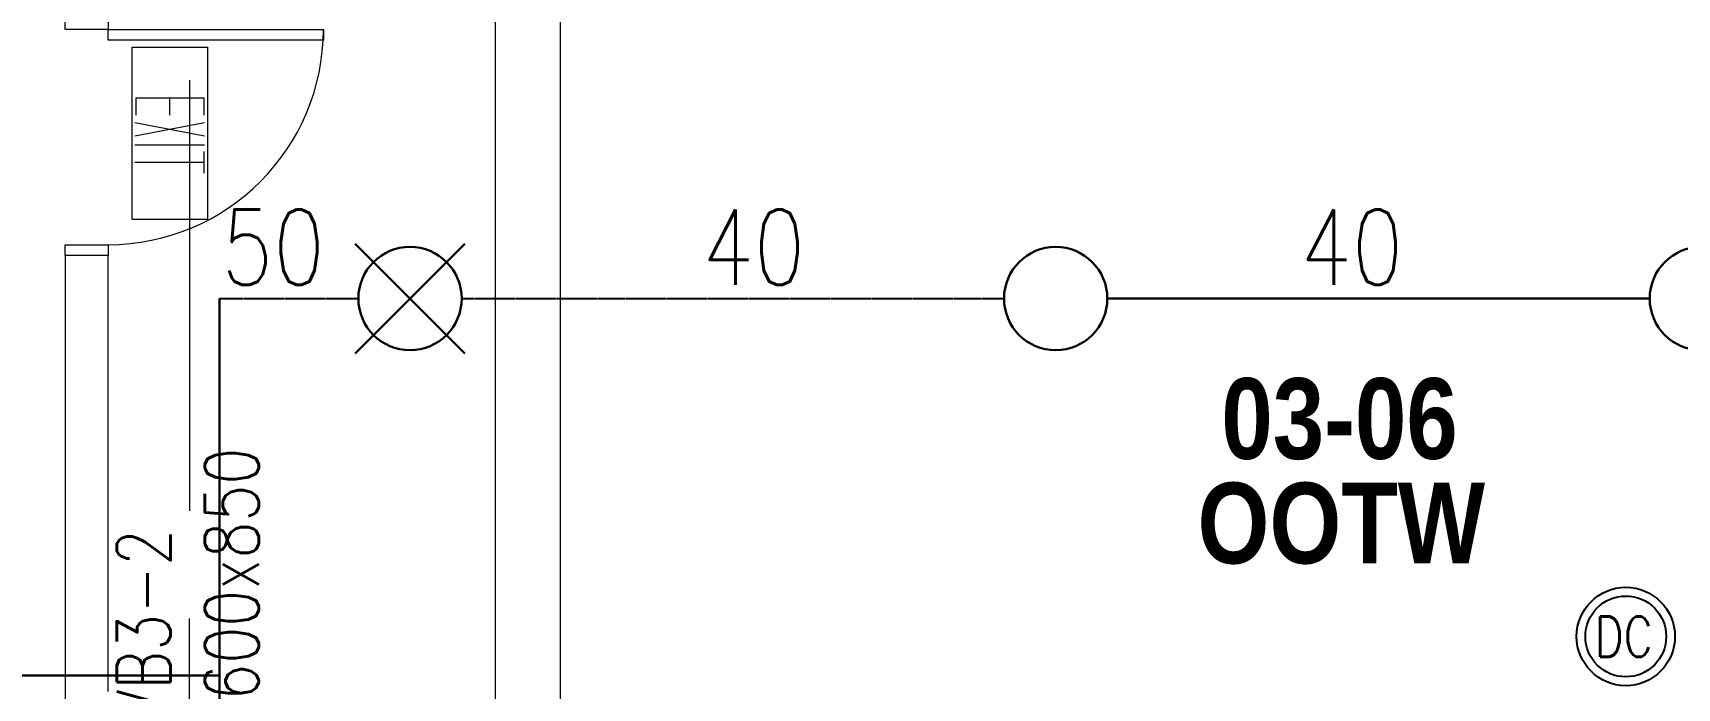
# Model space of a CAD drawing. Header units: millimetres. Extents: x -47219 to 440296, y -79832 to 7189.
# Drawn here: x 6132 to 13772, y -35634 to -32591 of the extents above; entities that cross this region are included whole.
import ezdxf

# ---------------------------------------------------------------- set-up
doc = ezdxf.new("R2010")
doc.units = ezdxf.units.MM
doc.linetypes.add('BLK_2 - 3RD STOREY  LOWER ROOF PLAN-archi clean_25 SEPT 2024$0$IDA - Grid Line', pattern=[3500, 2000, -500, 500, -500])
doc.linetypes.add('HIDDEN2', pattern=[4.7625, 3.175, -1.5875])
for name, color, linetype, lineweight in [('BLK_2 - 3RD STOREY  LOWER ROOF PLAN-archi clean_25 SEPT 2024$0$1599_DB_A_BLK2_HQ_R21-2ND STOREY 20230517--$0$A-_DETA----_ED-1', 8, 'Continuous', 9), ('BLK_2 - 3RD STOREY  LOWER ROOF PLAN-archi clean_25 SEPT 2024$0$1599_DB_A_BLK2_HQ_R21-2ND STOREY 20230517--$0$E-_LIGT----_E', 8, 'Continuous', 9), ('BLK_2 - 3RD STOREY  LOWER ROOF PLAN-archi clean_25 SEPT 2024$0$1599_DB_A_BLK2_HQ_R21-2ND STOREY 20230517--$0$S-_COLN----_E', 8, 'Continuous', 9), ('BLK_2 - 3RD STOREY  LOWER ROOF PLAN-archi clean_25 SEPT 2024$0$1599_DB_A_BLK2_HQ_R21-3RD STOREY 230517$0$A-_WALL----_H-2', 8, 'Continuous', 9), ('BLK_2 - 3RD STOREY  LOWER ROOF PLAN-archi clean_25 SEPT 2024$0$A-_DOOR----_E', 8, 'Continuous', 9), ('BLK_2 - 3RD STOREY  LOWER ROOF PLAN-archi clean_25 SEPT 2024$0$A-_WALL----_E', 8, 'Continuous', 9), ('BLK_2 - 3RD STOREY  LOWER ROOF PLAN-archi clean_25 SEPT 2024$0$A-_WALLPRTN_E', 8, 'Continuous', 9), ('BLK_2 - 3RD STOREY  LOWER ROOF PLAN-archi clean_25 SEPT 2024$0$S-_ANOTGRID_E-1', 8, 'BLK_2 - 3RD STOREY  LOWER ROOF PLAN-archi clean_25 SEPT 2024$0$IDA - Grid Line', 9), ('M-_SPRKPIEX_E-', 1, 'Continuous', 30), ('NW_BEAM AND COLUMN', 134, 'Continuous', 5), ('S-_LINE----_N-', 140, 'Continuous', 18), ('S-TEXT', 140, 'Continuous', 18)]:
    doc.layers.add(name, color=color, linetype=linetype, lineweight=lineweight)
for name, color, linetype in [('M-_FIRESPRK_T-', 7, 'Continuous'), ('M-_SPRKBEAM_E-', 12, 'HIDDEN2'), ('M-FIRE----_E-', 12, 'Continuous'), ('ROOMNAME', 7, 'Continuous')]:
    doc.layers.add(name, color=color, linetype=linetype)
doc.styles.add('BLK_2 - 3RD STOREY  LOWER ROOF PLAN_12 JUNE 2024$0$Arial Narrow_B_1', font='ARIALNB.TTF', dxfattribs={"height": 500})
doc.styles.add('RomanS_5', font='romans__.ttf', dxfattribs={"width": 0.8, "height": 250})
doc.styles.add('Simplex', font='SIMPLEX.shx', dxfattribs={"width": 0.8, "height": 2.5})
doc.styles.add('TW_Romans', font='romans.shx', dxfattribs={"width": 0.8})

# ---------------------------------------------------------------- blocks, each defined once
blk = doc.blocks.new('3rd Structure')
at = {"layer": 'NW_BEAM AND COLUMN', "color": 8}
for p, q in [((-20150, -50650), (-20150, -28550)), ((-19850, -30950), (-19850, -50650))]:
    blk.add_line(p, q, dxfattribs=at)
at = {"layer": 'S-TEXT', "color": 8, "insert": (-21910.2, -39603.4), "char_height": 250, "width": 2959.115, "attachment_point": 2, "rotation": 90, "line_spacing_factor": 0.983083, "style": 'RomanS_5'}
blk.add_mtext('2-4VB3-2\\P3000/3600x850', dxfattribs=at)
blk = doc.blocks.new('Extinguisher')
at = {"layer": 'M-FIRE----_E-'}
for radius in [238, 195.4]:
    blk.add_circle((0, 0), radius, dxfattribs=at)
at = {"color": 7, "style": 'TW_Romans', "width": 0.8}
blk.add_text('DC', height=195, dxfattribs=at).set_placement((-151, -98.4))
blk = doc.blocks.new('fire0101')
at = {"color": 0, "linetype": 'Continuous'}
blk.add_circle((0, 0), 100, dxfattribs=at)
blk = doc.blocks.new('Under B spk')
for p, q in [((318.2, -318.2), (-318.2, 318.2)), ((318.2, 318.2), (-318.2, -318.2))]:
    blk.add_line(p, q)
blk.add_circle((0, 0), 300)
blk = doc.blocks.new('BLK_2 - 3RD STOREY  LOWER ROOF PLAN-archi clean_25 SEPT 2024$0$IDA - F - Single - Swing - 1100L X 2200H - B2-TD01-4055582-BLK2-3RD STOREY WALL SETTING OUT')
at = {"layer": 'BLK_2 - 3RD STOREY  LOWER ROOF PLAN-archi clean_25 SEPT 2024$0$A-_DOOR----_E'}
for p, q in [((-550, 100), (-500, 100)), ((-500, 100), (-500, -100)), ((500, 100), (550, 100)), ((500, -100), (500, 100)), ((-500, -100), (-550, -100)), ((450, -100), (500, -100)), ((450, -1100), (450, -100)), ((500, -100), (500, -1100)), ((550, -100), (500, -100)), ((500, -1100), (450, -1100))]:
    blk.add_line(p, q, dxfattribs=at)
blk.add_arc((500, -100), 1000, 180, 270, dxfattribs=at)
blk = doc.blocks.new('BLK_2 - 3RD STOREY  LOWER ROOF PLAN-archi clean_25 SEPT 2024$0$1599_DB_A_BLK2_HQ_R21-2ND STOREY 20230517--$0$IDA - Exit Sign - IDA - Exit Sign - One Side-2587573-LINKVIEW_BLK2_2ND STOREY')
at = {"layer": 'BLK_2 - 3RD STOREY  LOWER ROOF PLAN-archi clean_25 SEPT 2024$0$1599_DB_A_BLK2_HQ_R21-2ND STOREY 20230517--$0$A-_DETA----_ED-1'}
for p, q in [((-163.9, -115.1), (-163.9, -432.5)), ((-83.9, -115.1), (-163.9, -115.1)), ((-48.9, -112.8), (14, -437.8)), ((14, -112.8), (-48.9, -437.8)), ((55.1, -112.8), (55.1, -437.8)), ((185.1, -115.3), (85.1, -115.3)), ((135.1, -115.3), (135.1, -437.8)), ((-83.9, -275), (-163.9, -275)), ((-163.9, -432.5), (-83.9, -432.5))]:
    blk.add_line(p, q, dxfattribs=at)
at = {"layer": 'BLK_2 - 3RD STOREY  LOWER ROOF PLAN-archi clean_25 SEPT 2024$0$1599_DB_A_BLK2_HQ_R21-2ND STOREY 20230517--$0$E-_LIGT----_E'}
for p, q in [((-400, -450), (-400, -100)), ((-400, -100), (400, -100)), ((400, -100), (400, -450)), ((400, -450), (-400, -450))]:
    blk.add_line(p, q, dxfattribs=at)
blk = doc.blocks.new('BLK_2 - 3RD STOREY  LOWER ROOF PLAN-archi clean_25 SEPT 2024$0$sdfsdf')
at = {"layer": 'BLK_2 - 3RD STOREY  LOWER ROOF PLAN-archi clean_25 SEPT 2024$0$A-_WALLPRTN_E'}
for p, q in [((-125036.4, -76352.4), (-125036.4, -80352.4)), ((-124836.4, -76352.4), (-125036.4, -76352.4)), ((-124836.4, -78377.7), (-124836.4, -76352.4))]:
    blk.add_line(p, q, dxfattribs=at)
at = {"layer": 'BLK_2 - 3RD STOREY  LOWER ROOF PLAN-archi clean_25 SEPT 2024$0$1599_DB_A_BLK2_HQ_R21-2ND STOREY 20230517--$0$S-_COLN----_E', "rotation": 270}
blk.add_blockref('BLK_2 - 3RD STOREY  LOWER ROOF PLAN-archi clean_25 SEPT 2024$0$1599_DB_A_BLK2_HQ_R21-2ND STOREY 20230517--$0$IDA - Exit Sign - IDA - Exit Sign - One Side-2587573-LINKVIEW_BLK2_2ND STOREY', (-124275.2, -75785.1), dxfattribs=at)
at = {"layer": 'BLK_2 - 3RD STOREY  LOWER ROOF PLAN-archi clean_25 SEPT 2024$0$A-_DOOR----_E', "rotation": 90}
blk.add_blockref('BLK_2 - 3RD STOREY  LOWER ROOF PLAN-archi clean_25 SEPT 2024$0$IDA - F - Single - Swing - 1100L X 2200H - B2-TD01-4055582-BLK2-3RD STOREY WALL SETTING OUT', (-124936.4, -75802.4), dxfattribs=at)
blk = doc.blocks.new('BLK_2 - 3RD STOREY  LOWER ROOF PLAN-archi clean_25 SEPT 2024')
at = {"layer": 'BLK_2 - 3RD STOREY  LOWER ROOF PLAN-archi clean_25 SEPT 2024$0$1599_DB_A_BLK2_HQ_R21-3RD STOREY 230517$0$A-_WALL----_H-2', "extrusion": (0, 0, -1)}
h = blk.add_hatch(dxfattribs=at)
h.set_pattern_fill('FP_2', color=256, angle=180, style=0, pattern_type=2)
h.set_pattern_definition([(180, (137469.58, -121297.53), (-1016, -254), [83.82, -678.18, 83.82, -678.18, -4064]), (180, (137469.58, -121297.53), (-1016, -254), [-1524, 83.82, -1440.18, 83.82, -678.18, -1778]), (180, (137469.58, -121297.53), (-1016, -254), [-3810, 83.82, -424.18, 83.82, -1186.18]), (300, (137088.58, -121424.53), (727.9705, -752.8818), [83.82, -678.18, 83.82, -678.18, -4064]), (300, (137088.58, -121424.53), (727.9705, -752.8818), [-1524, 83.82, -1440.18, 83.82, -678.18, -1778]), (300, (137088.58, -121424.53), (727.9705, -752.8818), [-3810, 83.82, -424.18, 83.82, -1186.18]), (60, (136961.58, -121932.53), (288.0295, 1006.8818), [83.82, -678.18, 83.82, -678.18, -4064]), (60, (136961.58, -121932.53), (288.0295, 1006.8818), [-1524, 83.82, -1440.18, 83.82, -678.18, -1778]), (60, (136961.58, -121932.53), (288.0295, 1006.8818), [-3810, 83.82, -424.18, 83.82, -1186.18])])
h.paths.add_polyline_path([(120123.9, -78289.9), (120123.9, -78414.9), (120223.9, -78414.9), (120223.9, -78289.9)], flags=0)
at = {"layer": 'BLK_2 - 3RD STOREY  LOWER ROOF PLAN-archi clean_25 SEPT 2024$0$S-_ANOTGRID_E-1'}
blk.add_line((-124434.4, -37038.2), (-124486.4, -122559.3), dxfattribs=at)
at = {"layer": 'BLK_2 - 3RD STOREY  LOWER ROOF PLAN-archi clean_25 SEPT 2024$0$A-_WALL----_E'}
blk.add_blockref('BLK_2 - 3RD STOREY  LOWER ROOF PLAN-archi clean_25 SEPT 2024$0$sdfsdf', (0, 0), dxfattribs=at)

msp = doc.modelspace()

# ---------------------------------------------------------------- linework, layer by layer
at = {"layer": 'M-_SPRKBEAM_E-'}
for p, q in [((6999, -33824.9), (7644.7, -33824.9)), ((8124.7, -33824.9), (10644.7, -33824.9))]:
    msp.add_line(p, q, dxfattribs=at)
at = {"layer": 'M-_SPRKPIEX_E-'}
for p, q in [((6999, -37537.2), (6999, -33824.9)), ((11124.7, -33824.9), (13644.7, -33824.9)), ((6999, -35576), (5706.8, -35576))]:
    msp.add_line(p, q, dxfattribs=at)

# ---------------------------------------------------------------- block references
msp.add_blockref('BLK_2 - 3RD STOREY  LOWER ROOF PLAN-archi clean_25 SEPT 2024', (131318.5, 42727.7), dxfattribs=at)
at = {"layer": 'M-_SPRKPIEX_E-', "xscale": 0.8, "yscale": 0.8, "zscale": 0.8}
msp.add_blockref('Under B spk', (7884.7, -33824.9), dxfattribs=at)
at = {"layer": 'M-_SPRKPIEX_E-', "xscale": 2.4, "yscale": 2.4, "zscale": 2.4, "rotation": 258.865011862231}
for p in [(10884.7, -33824.9), (13884.7, -33824.9)]:
    msp.add_blockref('fire0101', p, dxfattribs=at)
at = {"layer": 'M-FIRE----_E-', "xscale": 0.9600000000000002, "yscale": 0.9600000000000002, "zscale": 0.9600000000000002}
msp.add_blockref('Extinguisher', (13533.8, -35394.6), dxfattribs=at)
at = {"layer": 'S-_LINE----_N-'}
msp.add_blockref('3rd Structure', (28432.1, 3975.3), dxfattribs=at)

# ---------------------------------------------------------------- texts
at = {"layer": 'M-_FIRESPRK_T-', "style": 'Simplex', "width": 0.8}
for s, p in [('50', (7009, -33761.7)), ('40', (9241.2, -33761.7)), ('40', (12020.4, -33761.7))]:
    msp.add_text(s, height=350, dxfattribs=at).set_placement(p)
at = {"layer": 'ROOMNAME', "char_height": 375, "width": 2886.075, "attachment_point": 1, "style": 'BLK_2 - 3RD STOREY  LOWER ROOF PLAN_12 JUNE 2024$0$Arial Narrow_B_1'}
for s, insert in [('03-06', (11654.5, -34194.6)), ('OOTW', (11543.6, -34680.2))]:
    msp.add_mtext(s, dxfattribs=dict(at, insert=insert))

doc.saveas('drawing.dxf')
